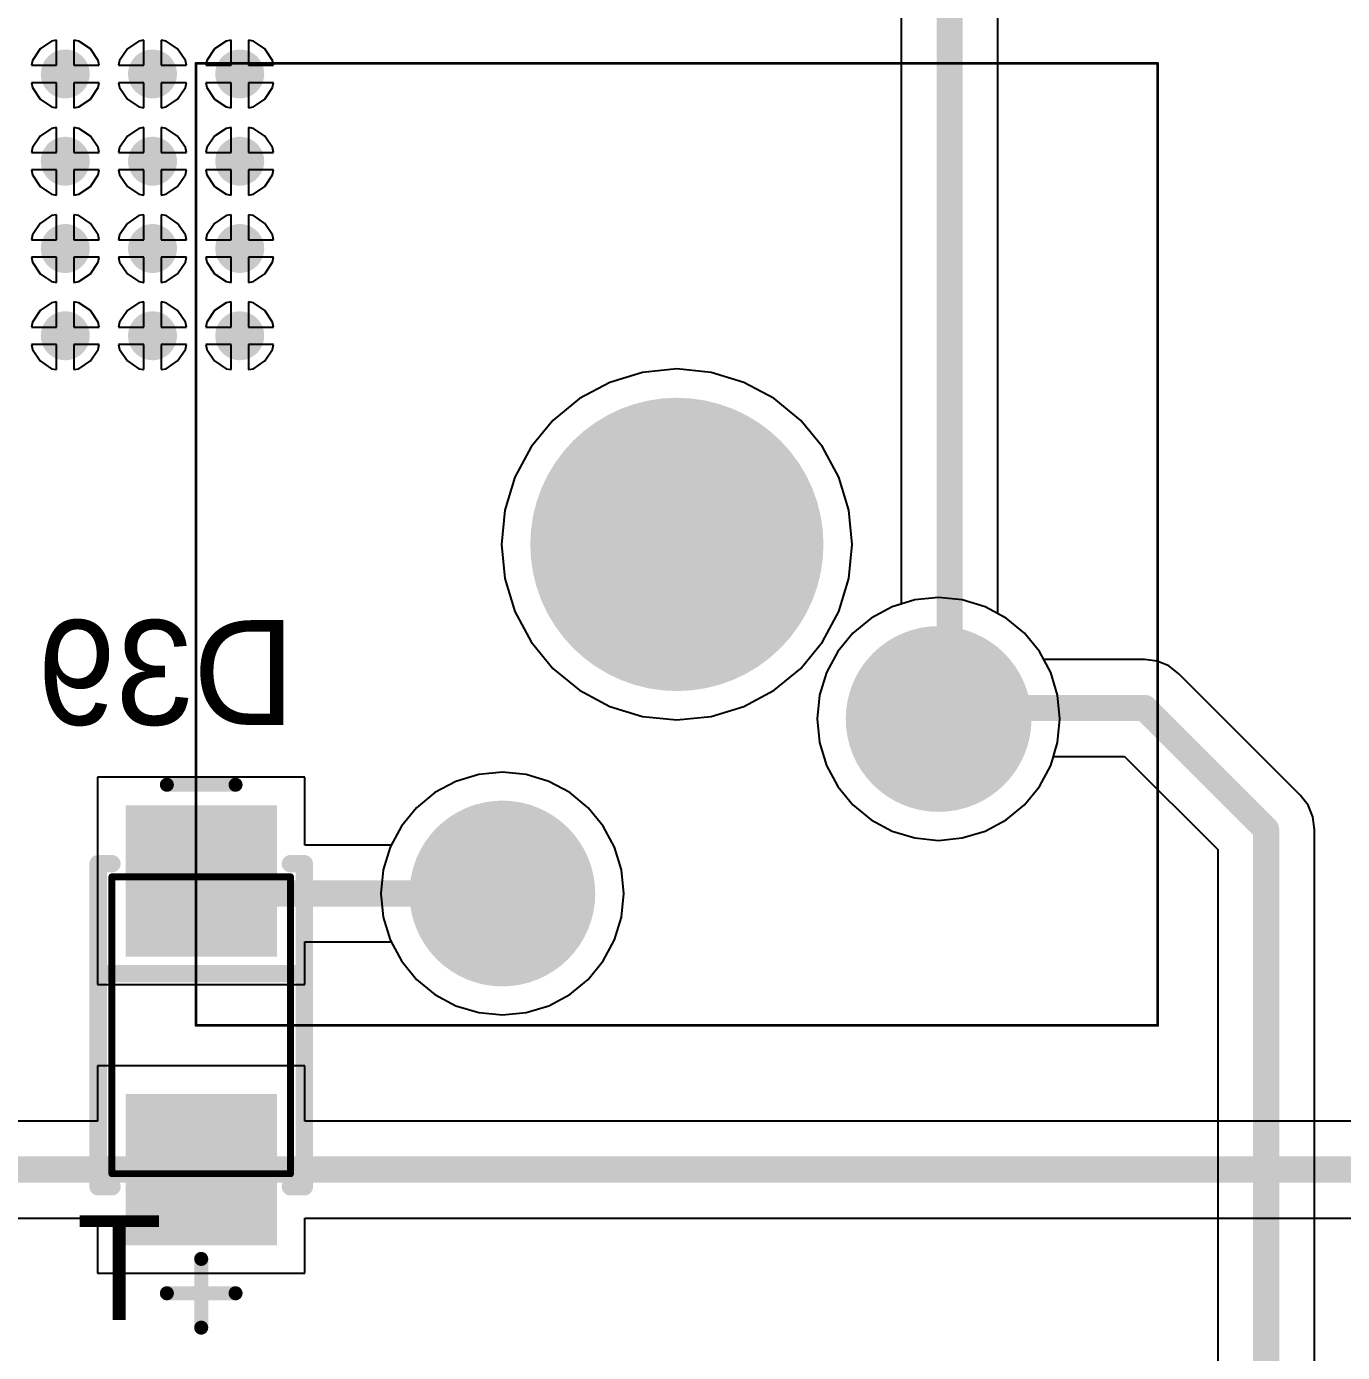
# Model space of a CAD drawing. Header units: millimetres. Extents: x 25 to 374, y 23 to 150.
# Drawn here: x 130.34 to 149.49, y 80.4 to 99.7 of the extents above; entities that cross this region are included whole.
import ezdxf

# ---------------------------------------------------------------- set-up
doc = ezdxf.new("R2010")
doc.units = ezdxf.units.MM
for name, color, linetype in [('BottomLayer', 5, 'Continuous'), ('BottomOverlay', 54, 'Continuous'), ('BottomPaste', 16, 'Continuous'), ('BottomSolder', 6, 'Continuous'), ('Mechanical1', 6, 'Continuous'), ('Mechanical13', 56, 'Continuous'), ('Mechanical15', 56, 'Continuous'), ('MultiLayer', 9, 'Continuous'), ('PadHoleLayer', 156, 'Continuous'), ('TopLayer', 1, 'Continuous'), ('TopOverlay', 2, 'Continuous'), ('TopSolder', 216, 'Continuous'), ('ViaHoleLayer', 16, 'Continuous')]:
    doc.layers.add(name, color=color, linetype=linetype)

# ---------------------------------------------------------------- blocks, each defined once
blk = doc.blocks.new('SMA_DO_214AC__S1_B_67')
at = {"layer": 'BottomLayer'}
for points in [[(-1.1, -1), (-1.1, 1), (-3.1, -1), (-3.1, 1)], [(3.1, -1), (3.1, 1), (1.1, -1), (1.1, 1)]]:
    blk.add_solid(points, dxfattribs=at)
at = {"layer": 'BottomOverlay', "const_width": 0.254}
for points in [[(-2.35, 1.3), (-2.35, 1.5)], [(2.35, 1.5), (-2.35, 1.5)], [(-0.75, -1.5), (-0.75, 1.5)], [(2.35, 1.3), (2.35, 1.5)], [(-2.35, -1.5), (-2.35, -1.3)], [(2.35, -1.5), (2.35, -1.3)], [(2.35, -1.5), (-2.35, -1.5)]]:
    blk.add_lwpolyline(points, dxfattribs=at)
at = {"layer": 'BottomOverlay', "const_width": 0.127}
for points in [[(-2.414, 1.5, 1), (-2.287, 1.5, 1)], [(-2.414, 1.5, 1), (-2.287, 1.5, 1)], [(-0.814, 1.5, 1), (-0.687, 1.5, 1)], [(2.287, 1.5, 1), (2.414, 1.5, 1)], [(2.287, 1.5, 1), (2.414, 1.5, 1)], [(-2.414, 1.3, 1), (-2.287, 1.3, 1)], [(2.287, 1.3, 1), (2.414, 1.3, 1)], [(-2.414, -1.3, 1), (-2.287, -1.3, 1)], [(2.287, -1.3, 1), (2.414, -1.3, 1)], [(-2.414, -1.5, 1), (-2.287, -1.5, 1)], [(-2.414, -1.5, 1), (-2.287, -1.5, 1)], [(-0.814, -1.5, 1), (-0.687, -1.5, 1)], [(2.287, -1.5, 1), (2.414, -1.5, 1)], [(2.287, -1.5, 1), (2.414, -1.5, 1)]]:
    blk.add_lwpolyline(points, format="xyb", close=True, dxfattribs=at)
at = {"layer": 'BottomPaste'}
for points in [[(-1.1, -1), (-1.1, 1), (-3.1, -1), (-3.1, 1)], [(3.1, -1), (3.1, 1), (1.1, -1), (1.1, 1)]]:
    blk.add_solid(points, dxfattribs=at)
at = {"layer": 'BottomSolder'}
for points in [[(-0.998, -1.102), (-0.998, 1.102), (-3.202, -1.102), (-3.202, 1.102)], [(3.202, -1.102), (3.202, 1.102), (0.998, -1.102), (0.998, 1.102)]]:
    blk.add_solid(points, dxfattribs=at)
at = {"layer": 'Mechanical13', "const_width": 0.1}
for points in [[(2.16, 1.3), (-2.16, 1.3)], [(-2.16, -1.3), (-2.16, 1.3)], [(2.16, -1.3), (2.16, 1.3)], [(2.16, -1.3), (-2.16, -1.3)]]:
    blk.add_lwpolyline(points, dxfattribs=at)
at = {"layer": 'Mechanical13', "const_width": 0.05}
for points in [[(-2.185, 1.3, 1), (-2.135, 1.3, 1)], [(-2.185, 1.3, 1), (-2.135, 1.3, 1)], [(2.135, 1.3, 1), (2.185, 1.3, 1)], [(2.135, 1.3, 1), (2.185, 1.3, 1)], [(-2.185, -1.3, 1), (-2.135, -1.3, 1)], [(-2.185, -1.3, 1), (-2.135, -1.3, 1)], [(2.135, -1.3, 1), (2.185, -1.3, 1)], [(2.135, -1.3, 1), (2.185, -1.3, 1)]]:
    blk.add_lwpolyline(points, format="xyb", close=True, dxfattribs=at)
at = {"layer": 'Mechanical15', "const_width": 0.203}
for points in [[(-3.5, -0.5), (-3.5, 0.5)], [(3.9, -0.5), (3.9, 0.5)], [(4.4, 0), (3.4, 0)]]:
    blk.add_lwpolyline(points, dxfattribs=at)
at = {"layer": 'Mechanical15', "const_width": 0.102}
for points in [[(-3.551, 0.5, 1), (-3.449, 0.5, 1)], [(3.849, 0.5, 1), (3.951, 0.5, 1)], [(3.349, 0, 1), (3.451, 0, 1)], [(4.349, 0, 1), (4.451, 0, 1)], [(-3.551, -0.5, 1), (-3.449, -0.5, 1)], [(3.849, -0.5, 1), (3.951, -0.5, 1)]]:
    blk.add_lwpolyline(points, format="xyb", close=True, dxfattribs=at)
blk = doc.blocks.new('MX_SW_3_159')
at = {"layer": 'BottomLayer'}
for points, const_width in [([(-1.016, 0, 1), (1.016, 0, 1)], 2.032), ([(3.185, -2.54, 1), (4.435, -2.54, 1)], 1.25), ([(-3.165, -5.08, 1), (-1.915, -5.08, 1)], 1.25)]:
    blk.add_lwpolyline(points, format="xyb", close=True, dxfattribs=dict(at, const_width=const_width))
at = {"layer": 'BottomSolder'}
for points, const_width in [([(-1.067, 0, 1), (1.067, 0, 1)], 2.134), ([(3.134, -2.54, 1), (4.486, -2.54, 1)], 1.352), ([(-3.216, -5.08, 1), (-1.864, -5.08, 1)], 1.352)]:
    blk.add_lwpolyline(points, format="xyb", close=True, dxfattribs=dict(at, const_width=const_width))
at = {"layer": 'Mechanical1', "const_width": 0.0381}
for points in [[(-7, -7), (-7, 7)], [(-7, 7), (7, 7)], [(7, -7), (7, 7)], [(-7, -7), (7, -7)]]:
    blk.add_lwpolyline(points, dxfattribs=at)
at = {"layer": 'Mechanical1', "const_width": 0.0191}
for points in [[(-7.01, 7, 1), (-6.99, 7, 1)], [(-7.01, 7, 1), (-6.99, 7, 1)], [(6.99, 7, 1), (7.01, 7, 1)], [(6.99, 7, 1), (7.01, 7, 1)], [(-7.01, -7, 1), (-6.99, -7, 1)], [(-7.01, -7, 1), (-6.99, -7, 1)], [(6.99, -7, 1), (7.01, -7, 1)], [(6.99, -7, 1), (7.01, -7, 1)]]:
    blk.add_lwpolyline(points, format="xyb", close=True, dxfattribs=at)
at = {"layer": 'MultiLayer'}
for points, const_width in [([(-1.016, 0, 1), (1.016, 0, 1)], 2.032), ([(3.185, -2.54, 1), (4.435, -2.54, 1)], 1.25), ([(-3.165, -5.08, 1), (-1.915, -5.08, 1)], 1.25)]:
    blk.add_lwpolyline(points, format="xyb", close=True, dxfattribs=dict(at, const_width=const_width))
at = {"layer": 'PadHoleLayer'}
for points, const_width in [([(-1.016, 0, 1), (1.016, 0, 1)], 2.032), ([(3.435, -2.54, 1), (4.185, -2.54, 1)], 0.75), ([(-2.915, -5.08, 1), (-2.165, -5.08, 1)], 0.75)]:
    blk.add_lwpolyline(points, format="xyb", close=True, dxfattribs=dict(at, const_width=const_width))
at = {"layer": 'TopLayer'}
for points, const_width in [([(-1.016, 0, 1), (1.016, 0, 1)], 2.032), ([(3.185, -2.54, 1), (4.435, -2.54, 1)], 1.25), ([(-3.165, -5.08, 1), (-1.915, -5.08, 1)], 1.25)]:
    blk.add_lwpolyline(points, format="xyb", close=True, dxfattribs=dict(at, const_width=const_width))
at = {"layer": 'TopSolder'}
for points, const_width in [([(-1.067, 0, 1), (1.067, 0, 1)], 2.134), ([(3.134, -2.54, 1), (4.486, -2.54, 1)], 1.352), ([(-3.216, -5.08, 1), (-1.864, -5.08, 1)], 1.352)]:
    blk.add_lwpolyline(points, format="xyb", close=True, dxfattribs=dict(at, const_width=const_width))

msp = doc.modelspace()

# ---------------------------------------------------------------- linework, layer by layer
at = {"layer": 'BottomLayer'}
for p, q in [((130.533, 99.373), (130.42, 99.205)), ((130.701, 99.485), (130.533, 99.373)), ((130.772, 99.499), (130.701, 99.485)), ((130.772, 99.134), (130.772, 99.499)), ((131.097, 99.485), (131.026, 99.499)), ((131.026, 99.499), (131.026, 99.134)), ((131.265, 99.373), (131.097, 99.485)), ((131.377, 99.205), (131.265, 99.373)), ((131.803, 99.373), (131.69, 99.205)), ((131.971, 99.485), (131.803, 99.373)), ((132.042, 99.499), (131.971, 99.485)), ((132.042, 99.134), (132.042, 99.499)), ((132.367, 99.485), (132.296, 99.499)), ((132.296, 99.499), (132.296, 99.134)), ((132.535, 99.373), (132.367, 99.485)), ((132.647, 99.205), (132.535, 99.373)), ((133.073, 99.373), (132.96, 99.205)), ((133.241, 99.485), (133.073, 99.373)), ((133.312, 99.499), (133.241, 99.485)), ((133.312, 99.134), (133.312, 99.499)), ((133.637, 99.485), (133.566, 99.499)), ((133.566, 99.499), (133.566, 99.134)), ((133.805, 99.373), (133.637, 99.485)), ((133.917, 99.205), (133.805, 99.373)), ((130.42, 99.205), (130.406, 99.134)), ((131.392, 99.134), (131.377, 99.205)), ((131.69, 99.205), (131.676, 99.134)), ((132.662, 99.134), (132.647, 99.205)), ((132.96, 99.205), (132.946, 99.134)), ((133.932, 99.134), (133.917, 99.205)), ((130.406, 99.134), (130.772, 99.134)), ((131.026, 99.134), (131.392, 99.134)), ((131.676, 99.134), (132.042, 99.134)), ((132.296, 99.134), (132.662, 99.134)), ((132.946, 99.134), (133.312, 99.134)), ((133.566, 99.134), (133.932, 99.134)), ((130.772, 98.88), (130.406, 98.88)), ((130.406, 98.88), (130.42, 98.808)), ((130.42, 98.808), (130.533, 98.64)), ((130.772, 98.514), (130.772, 98.88)), ((131.392, 98.88), (131.026, 98.88)), ((131.026, 98.88), (131.026, 98.514)), ((131.265, 98.64), (131.377, 98.808)), ((131.377, 98.808), (131.392, 98.88)), ((132.042, 98.88), (131.676, 98.88)), ((131.676, 98.88), (131.69, 98.808)), ((131.69, 98.808), (131.803, 98.64)), ((132.042, 98.514), (132.042, 98.88)), ((132.662, 98.88), (132.296, 98.88)), ((132.296, 98.88), (132.296, 98.514)), ((132.535, 98.64), (132.647, 98.808)), ((132.647, 98.808), (132.662, 98.88)), ((133.312, 98.88), (132.946, 98.88)), ((132.946, 98.88), (132.96, 98.808)), ((132.96, 98.808), (133.073, 98.64)), ((133.312, 98.514), (133.312, 98.88)), ((133.932, 98.88), (133.566, 98.88)), ((133.566, 98.88), (133.566, 98.514)), ((133.805, 98.64), (133.917, 98.808)), ((133.917, 98.808), (133.932, 98.88)), ((130.533, 98.64), (130.701, 98.528)), ((131.097, 98.528), (131.265, 98.64)), ((131.803, 98.64), (131.971, 98.528)), ((132.367, 98.528), (132.535, 98.64)), ((133.073, 98.64), (133.241, 98.528)), ((133.637, 98.528), (133.805, 98.64)), ((130.701, 98.528), (130.772, 98.514)), ((131.026, 98.514), (131.097, 98.528)), ((131.971, 98.528), (132.042, 98.514)), ((132.296, 98.514), (132.367, 98.528)), ((133.241, 98.528), (133.312, 98.514)), ((133.566, 98.514), (133.637, 98.528)), ((130.701, 98.215), (130.533, 98.103)), ((130.772, 98.229), (130.701, 98.215)), ((130.772, 97.864), (130.772, 98.229)), ((131.097, 98.215), (131.026, 98.229)), ((131.026, 98.229), (131.026, 97.864)), ((131.265, 98.103), (131.097, 98.215)), ((131.971, 98.215), (131.803, 98.103)), ((132.042, 98.229), (131.971, 98.215)), ((132.042, 97.864), (132.042, 98.229)), ((132.367, 98.215), (132.296, 98.229)), ((132.296, 98.229), (132.296, 97.864)), ((132.535, 98.103), (132.367, 98.215)), ((133.241, 98.215), (133.073, 98.103)), ((133.312, 98.229), (133.241, 98.215)), ((133.312, 97.864), (133.312, 98.229)), ((133.637, 98.215), (133.566, 98.229)), ((133.566, 98.229), (133.566, 97.864)), ((133.805, 98.103), (133.637, 98.215)), ((130.533, 98.103), (130.42, 97.935)), ((131.377, 97.935), (131.265, 98.103)), ((131.803, 98.103), (131.69, 97.935)), ((132.647, 97.935), (132.535, 98.103)), ((133.073, 98.103), (132.96, 97.935)), ((133.917, 97.935), (133.805, 98.103)), ((130.42, 97.935), (130.406, 97.864)), ((130.406, 97.864), (130.772, 97.864)), ((131.026, 97.864), (131.392, 97.864)), ((131.392, 97.864), (131.377, 97.935)), ((131.69, 97.935), (131.676, 97.864)), ((131.676, 97.864), (132.042, 97.864)), ((132.296, 97.864), (132.662, 97.864)), ((132.662, 97.864), (132.647, 97.935)), ((132.96, 97.935), (132.946, 97.864)), ((132.946, 97.864), (133.312, 97.864)), ((133.566, 97.864), (133.932, 97.864)), ((133.932, 97.864), (133.917, 97.935)), ((130.772, 97.61), (130.406, 97.61)), ((130.406, 97.61), (130.42, 97.538)), ((130.42, 97.538), (130.533, 97.37)), ((130.772, 97.244), (130.772, 97.61)), ((131.392, 97.61), (131.026, 97.61)), ((131.026, 97.61), (131.026, 97.244)), ((131.265, 97.37), (131.377, 97.538)), ((131.377, 97.538), (131.392, 97.61)), ((132.042, 97.61), (131.676, 97.61)), ((131.676, 97.61), (131.69, 97.538)), ((131.69, 97.538), (131.803, 97.37)), ((132.042, 97.244), (132.042, 97.61)), ((132.662, 97.61), (132.296, 97.61)), ((132.296, 97.61), (132.296, 97.244)), ((132.535, 97.37), (132.647, 97.538)), ((132.647, 97.538), (132.662, 97.61)), ((133.312, 97.61), (132.946, 97.61)), ((132.946, 97.61), (132.96, 97.538)), ((132.96, 97.538), (133.073, 97.37)), ((133.312, 97.244), (133.312, 97.61)), ((133.932, 97.61), (133.566, 97.61)), ((133.566, 97.61), (133.566, 97.244)), ((133.805, 97.37), (133.917, 97.538)), ((133.917, 97.538), (133.932, 97.61)), ((130.533, 97.37), (130.701, 97.258)), ((130.701, 97.258), (130.772, 97.244)), ((131.026, 97.244), (131.097, 97.258)), ((131.097, 97.258), (131.265, 97.37)), ((131.803, 97.37), (131.971, 97.258)), ((131.971, 97.258), (132.042, 97.244)), ((132.296, 97.244), (132.367, 97.258)), ((132.367, 97.258), (132.535, 97.37)), ((133.073, 97.37), (133.241, 97.258)), ((133.241, 97.258), (133.312, 97.244)), ((133.566, 97.244), (133.637, 97.258)), ((133.637, 97.258), (133.805, 97.37)), ((130.701, 96.945), (130.533, 96.833)), ((130.772, 96.959), (130.701, 96.945)), ((130.772, 96.594), (130.772, 96.959)), ((131.097, 96.945), (131.026, 96.959)), ((131.026, 96.959), (131.026, 96.594)), ((131.265, 96.833), (131.097, 96.945)), ((131.971, 96.945), (131.803, 96.833)), ((132.042, 96.959), (131.971, 96.945)), ((132.042, 96.594), (132.042, 96.959)), ((132.367, 96.945), (132.296, 96.959)), ((132.296, 96.959), (132.296, 96.594)), ((132.535, 96.833), (132.367, 96.945)), ((133.241, 96.945), (133.073, 96.833)), ((133.312, 96.959), (133.241, 96.945)), ((133.312, 96.594), (133.312, 96.959)), ((133.637, 96.945), (133.566, 96.959)), ((133.566, 96.959), (133.566, 96.594)), ((133.805, 96.833), (133.637, 96.945)), ((130.533, 96.833), (130.42, 96.665)), ((131.377, 96.665), (131.265, 96.833)), ((131.803, 96.833), (131.69, 96.665)), ((132.647, 96.665), (132.535, 96.833)), ((133.073, 96.833), (132.96, 96.665)), ((133.917, 96.665), (133.805, 96.833)), ((130.42, 96.665), (130.406, 96.594)), ((130.406, 96.594), (130.772, 96.594)), ((131.026, 96.594), (131.392, 96.594)), ((131.392, 96.594), (131.377, 96.665)), ((131.69, 96.665), (131.676, 96.594)), ((131.676, 96.594), (132.042, 96.594)), ((132.296, 96.594), (132.662, 96.594)), ((132.662, 96.594), (132.647, 96.665)), ((132.96, 96.665), (132.946, 96.594)), ((132.946, 96.594), (133.312, 96.594)), ((133.566, 96.594), (133.932, 96.594)), ((133.932, 96.594), (133.917, 96.665)), ((130.772, 96.34), (130.406, 96.34)), ((130.406, 96.34), (130.42, 96.268)), ((130.772, 95.974), (130.772, 96.34)), ((131.392, 96.34), (131.026, 96.34)), ((131.026, 96.34), (131.026, 95.974)), ((131.377, 96.268), (131.392, 96.34)), ((132.042, 96.34), (131.676, 96.34)), ((131.676, 96.34), (131.69, 96.268)), ((132.042, 95.974), (132.042, 96.34)), ((132.662, 96.34), (132.296, 96.34)), ((132.296, 96.34), (132.296, 95.974)), ((132.647, 96.268), (132.662, 96.34)), ((133.312, 96.34), (132.946, 96.34)), ((132.946, 96.34), (132.96, 96.268)), ((133.312, 95.974), (133.312, 96.34)), ((133.932, 96.34), (133.566, 96.34)), ((133.566, 96.34), (133.566, 95.974)), ((133.917, 96.268), (133.932, 96.34)), ((130.42, 96.268), (130.533, 96.1)), ((130.533, 96.1), (130.701, 95.988)), ((131.097, 95.988), (131.265, 96.1)), ((131.265, 96.1), (131.377, 96.268)), ((131.69, 96.268), (131.803, 96.1)), ((131.803, 96.1), (131.971, 95.988)), ((132.367, 95.988), (132.535, 96.1)), ((132.535, 96.1), (132.647, 96.268)), ((132.96, 96.268), (133.073, 96.1)), ((133.073, 96.1), (133.241, 95.988)), ((133.637, 95.988), (133.805, 96.1)), ((133.805, 96.1), (133.917, 96.268)), ((130.701, 95.988), (130.772, 95.974)), ((131.026, 95.974), (131.097, 95.988)), ((131.971, 95.988), (132.042, 95.974)), ((132.296, 95.974), (132.367, 95.988)), ((133.241, 95.988), (133.312, 95.974)), ((133.566, 95.974), (133.637, 95.988)), ((130.533, 95.563), (130.42, 95.395)), ((130.701, 95.675), (130.533, 95.563)), ((130.772, 95.689), (130.701, 95.675)), ((130.772, 95.324), (130.772, 95.689)), ((131.097, 95.675), (131.026, 95.689)), ((131.026, 95.689), (131.026, 95.324)), ((131.265, 95.563), (131.097, 95.675)), ((131.377, 95.395), (131.265, 95.563)), ((131.803, 95.563), (131.69, 95.395)), ((131.971, 95.675), (131.803, 95.563)), ((132.042, 95.689), (131.971, 95.675)), ((132.042, 95.324), (132.042, 95.689)), ((132.367, 95.675), (132.296, 95.689)), ((132.296, 95.689), (132.296, 95.324)), ((132.535, 95.563), (132.367, 95.675)), ((132.647, 95.395), (132.535, 95.563)), ((133.073, 95.563), (132.96, 95.395)), ((133.241, 95.675), (133.073, 95.563)), ((133.312, 95.689), (133.241, 95.675)), ((133.312, 95.324), (133.312, 95.689)), ((133.637, 95.675), (133.566, 95.689)), ((133.566, 95.689), (133.566, 95.324)), ((133.805, 95.563), (133.637, 95.675)), ((133.917, 95.395), (133.805, 95.563)), ((130.42, 95.395), (130.406, 95.324)), ((130.406, 95.324), (130.772, 95.324)), ((131.026, 95.324), (131.392, 95.324)), ((131.392, 95.324), (131.377, 95.395)), ((131.69, 95.395), (131.676, 95.324)), ((131.676, 95.324), (132.042, 95.324)), ((132.296, 95.324), (132.662, 95.324)), ((132.662, 95.324), (132.647, 95.395)), ((132.96, 95.395), (132.946, 95.324)), ((132.946, 95.324), (133.312, 95.324)), ((133.566, 95.324), (133.932, 95.324)), ((133.932, 95.324), (133.917, 95.395)), ((130.772, 95.07), (130.406, 95.07)), ((130.406, 95.07), (130.42, 94.998)), ((130.42, 94.998), (130.533, 94.83)), ((130.772, 94.704), (130.772, 95.07)), ((131.392, 95.07), (131.026, 95.07)), ((131.026, 95.07), (131.026, 94.704)), ((131.265, 94.83), (131.377, 94.998)), ((131.377, 94.998), (131.392, 95.07)), ((132.042, 95.07), (131.676, 95.07)), ((131.676, 95.07), (131.69, 94.998)), ((131.69, 94.998), (131.803, 94.83)), ((132.042, 94.704), (132.042, 95.07)), ((132.662, 95.07), (132.296, 95.07)), ((132.296, 95.07), (132.296, 94.704)), ((132.535, 94.83), (132.647, 94.998)), ((132.647, 94.998), (132.662, 95.07)), ((133.312, 95.07), (132.946, 95.07)), ((132.946, 95.07), (132.96, 94.998)), ((132.96, 94.998), (133.073, 94.83)), ((133.312, 94.704), (133.312, 95.07)), ((133.932, 95.07), (133.566, 95.07)), ((133.566, 95.07), (133.566, 94.704)), ((133.805, 94.83), (133.917, 94.998)), ((133.917, 94.998), (133.932, 95.07)), ((130.533, 94.83), (130.701, 94.718)), ((131.097, 94.718), (131.265, 94.83)), ((131.803, 94.83), (131.971, 94.718)), ((132.367, 94.718), (132.535, 94.83)), ((133.073, 94.83), (133.241, 94.718)), ((133.637, 94.718), (133.805, 94.83)), ((130.701, 94.718), (130.772, 94.704)), ((131.026, 94.704), (131.097, 94.718)), ((131.971, 94.718), (132.042, 94.704)), ((132.296, 94.704), (132.367, 94.718)), ((133.241, 94.718), (133.312, 94.704)), ((133.566, 94.704), (133.637, 94.718)), ((139.304, 94.665), (138.825, 94.519)), ((139.802, 94.714), (139.304, 94.665)), ((140.3, 94.665), (139.802, 94.714)), ((140.778, 94.519), (140.3, 94.665)), ((138.825, 94.519), (138.384, 94.284)), ((141.22, 94.284), (140.778, 94.519)), ((138.384, 94.284), (137.997, 93.966)), ((141.606, 93.966), (141.22, 94.284)), ((137.997, 93.966), (137.679, 93.579)), ((141.924, 93.579), (141.606, 93.966)), ((137.679, 93.579), (137.444, 93.138)), ((142.16, 93.138), (141.924, 93.579)), ((137.444, 93.138), (137.298, 92.659)), ((142.305, 92.659), (142.16, 93.138)), ((137.298, 92.659), (137.249, 92.161)), ((142.354, 92.161), (142.305, 92.659)), ((137.249, 92.161), (137.298, 91.663)), ((142.305, 91.663), (142.354, 92.161)), ((137.298, 91.663), (137.444, 91.185)), ((142.16, 91.185), (142.305, 91.663)), ((143.267, 91.354), (142.936, 91.253)), ((143.612, 91.388), (143.267, 91.354)), ((143.956, 91.354), (143.612, 91.388)), ((144.288, 91.253), (143.956, 91.354)), ((137.444, 91.185), (137.679, 90.743)), ((141.924, 90.743), (142.16, 91.185)), ((142.63, 91.09), (142.362, 90.87)), ((142.936, 91.253), (142.63, 91.09)), ((144.593, 91.09), (144.288, 91.253)), ((144.861, 90.87), (144.593, 91.09)), ((137.679, 90.743), (137.997, 90.357)), ((141.606, 90.357), (141.924, 90.743)), ((142.362, 90.87), (142.143, 90.603)), ((145.08, 90.603), (144.861, 90.87)), ((142.143, 90.603), (141.98, 90.297)), ((145.244, 90.297), (145.08, 90.603)), ((137.997, 90.357), (138.384, 90.039)), ((141.22, 90.039), (141.606, 90.357)), ((141.98, 90.297), (141.879, 89.966)), ((145.344, 89.966), (145.244, 90.297)), ((138.384, 90.039), (138.825, 89.803)), ((140.778, 89.803), (141.22, 90.039)), ((141.879, 89.966), (141.845, 89.621)), ((145.378, 89.621), (145.344, 89.966)), ((138.825, 89.803), (139.304, 89.658)), ((140.3, 89.658), (140.778, 89.803)), ((139.304, 89.658), (139.802, 89.609)), ((139.802, 89.609), (140.3, 89.658)), ((141.845, 89.621), (141.879, 89.277)), ((145.344, 89.277), (145.378, 89.621)), ((141.879, 89.277), (141.98, 88.945)), ((145.244, 88.945), (145.344, 89.277)), ((134.386, 88.772), (131.37, 88.772)), ((131.37, 88.772), (131.37, 85.756)), ((134.386, 87.786), (134.386, 88.772)), ((136.917, 88.814), (136.586, 88.713)), ((137.262, 88.848), (136.917, 88.814)), ((137.606, 88.814), (137.262, 88.848)), ((137.938, 88.713), (137.606, 88.814)), ((141.98, 88.945), (142.143, 88.64)), ((145.08, 88.64), (145.244, 88.945)), ((136.586, 88.713), (136.28, 88.55)), ((138.243, 88.55), (137.938, 88.713)), ((142.143, 88.64), (142.362, 88.372)), ((144.861, 88.372), (145.08, 88.64)), ((136.28, 88.55), (136.012, 88.33)), ((138.511, 88.33), (138.243, 88.55)), ((142.362, 88.372), (142.63, 88.153)), ((144.593, 88.153), (144.861, 88.372)), ((136.012, 88.33), (135.793, 88.063)), ((138.73, 88.063), (138.511, 88.33)), ((135.793, 88.063), (135.645, 87.786)), ((138.894, 87.757), (138.73, 88.063)), ((142.63, 88.153), (142.936, 87.989)), ((142.936, 87.989), (143.267, 87.889)), ((143.956, 87.889), (144.288, 87.989)), ((144.288, 87.989), (144.593, 88.153)), ((143.267, 87.889), (143.612, 87.855)), ((143.612, 87.855), (143.956, 87.889)), ((135.645, 87.786), (134.386, 87.786)), ((138.994, 87.426), (138.894, 87.757)), ((139.028, 87.081), (138.994, 87.426)), ((138.994, 86.737), (139.028, 87.081)), ((138.894, 86.405), (138.994, 86.737)), ((134.386, 85.756), (134.386, 86.377)), ((134.386, 86.377), (135.645, 86.377)), ((135.645, 86.377), (135.793, 86.1)), ((138.73, 86.1), (138.894, 86.405)), ((135.793, 86.1), (136.012, 85.832)), ((138.511, 85.832), (138.73, 86.1)), ((131.37, 85.756), (134.386, 85.756)), ((136.012, 85.832), (136.28, 85.613)), ((138.243, 85.613), (138.511, 85.832)), ((136.28, 85.613), (136.586, 85.449)), ((137.938, 85.449), (138.243, 85.613)), ((136.586, 85.449), (136.917, 85.349)), ((136.917, 85.349), (137.262, 85.315)), ((137.262, 85.315), (137.606, 85.349)), ((137.606, 85.349), (137.938, 85.449)), ((134.386, 84.572), (131.37, 84.572)), ((131.37, 84.572), (131.37, 83.768)), ((134.386, 83.768), (134.386, 84.572)), ((131.37, 83.768), (115.313, 83.768)), ((150.442, 83.768), (134.386, 83.768)), ((115.313, 82.359), (131.37, 82.359)), ((131.37, 82.359), (131.37, 81.556)), ((134.386, 81.556), (134.386, 82.359)), ((134.386, 82.359), (150.442, 82.359)), ((131.37, 81.556), (134.386, 81.556))]:
    msp.add_line(p, q, dxfattribs=at)
for points, const_width in [([(130.772, 99.007, 1), (131.026, 99.007, 1)], 0.254), ([(132.042, 99.007, 1), (132.296, 99.007, 1)], 0.254), ([(133.312, 99.007, 1), (133.566, 99.007, 1)], 0.254), ([(130.772, 97.737, 1), (131.026, 97.737, 1)], 0.254), ([(132.042, 97.737, 1), (132.296, 97.737, 1)], 0.254), ([(133.312, 97.737, 1), (133.566, 97.737, 1)], 0.254), ([(130.772, 96.467, 1), (131.026, 96.467, 1)], 0.254), ([(132.042, 96.467, 1), (132.296, 96.467, 1)], 0.254), ([(133.312, 96.467, 1), (133.566, 96.467, 1)], 0.254), ([(130.772, 95.197, 1), (131.026, 95.197, 1)], 0.254), ([(132.042, 95.197, 1), (132.296, 95.197, 1)], 0.254), ([(133.312, 95.197, 1), (133.566, 95.197, 1)], 0.254), ([(132.965, 87.081, 1), (133.155, 87.081, 1)], 0.191), ([(137.166, 87.081, 1), (137.357, 87.081, 1)], 0.191), ([(132.782, 83.064, 1), (132.973, 83.064, 1)], 0.191), ([(132.782, 83.064, 1), (132.973, 83.064, 1)], 0.191)]:
    msp.add_lwpolyline(points, format="xyb", close=True, dxfattribs=dict(at, const_width=const_width))
at = {"layer": 'BottomLayer', "const_width": 0.381}
for points in [[(133.06, 87.081), (137.262, 87.081)], [(113.805, 83.064), (132.878, 83.064)], [(132.878, 83.064), (151.95, 83.064)]]:
    msp.add_lwpolyline(points, dxfattribs=at)
at = {"layer": 'BottomSolder', "const_width": 0.356}
for points in [[(130.721, 99.007, 1), (131.077, 99.007, 1)], [(131.991, 99.007, 1), (132.347, 99.007, 1)], [(133.261, 99.007, 1), (133.617, 99.007, 1)], [(130.721, 97.737, 1), (131.077, 97.737, 1)], [(131.991, 97.737, 1), (132.347, 97.737, 1)], [(133.261, 97.737, 1), (133.617, 97.737, 1)], [(130.721, 96.467, 1), (131.077, 96.467, 1)], [(131.991, 96.467, 1), (132.347, 96.467, 1)], [(133.261, 96.467, 1), (133.617, 96.467, 1)], [(130.721, 95.197, 1), (131.077, 95.197, 1)], [(131.991, 95.197, 1), (132.347, 95.197, 1)], [(133.261, 95.197, 1), (133.617, 95.197, 1)]]:
    msp.add_lwpolyline(points, format="xyb", close=True, dxfattribs=at)
at = {"layer": 'Mechanical1', "const_width": 0.0127}
for points in [[(132.795, 99.155), (146.794, 99.155)], [(132.795, 85.156), (132.795, 99.155)], [(146.794, 85.156), (146.794, 99.155)], [(132.795, 85.156), (146.794, 85.156)]]:
    msp.add_lwpolyline(points, dxfattribs=at)
at = {"layer": 'Mechanical1', "const_width": 0.00635}
for points in [[(132.792, 99.155, 1), (132.798, 99.155, 1)], [(132.792, 99.155, 1), (132.798, 99.155, 1)], [(146.791, 99.155, 1), (146.797, 99.155, 1)], [(146.791, 99.155, 1), (146.797, 99.155, 1)], [(132.792, 85.156, 1), (132.798, 85.156, 1)], [(132.792, 85.156, 1), (132.798, 85.156, 1)], [(146.791, 85.156, 1), (146.797, 85.156, 1)], [(146.791, 85.156, 1), (146.797, 85.156, 1)]]:
    msp.add_lwpolyline(points, format="xyb", close=True, dxfattribs=at)
at = {"layer": 'MultiLayer', "const_width": 0.254}
for points in [[(130.772, 99.007, 1), (131.026, 99.007, 1)], [(132.042, 99.007, 1), (132.296, 99.007, 1)], [(133.312, 99.007, 1), (133.566, 99.007, 1)], [(130.772, 97.737, 1), (131.026, 97.737, 1)], [(132.042, 97.737, 1), (132.296, 97.737, 1)], [(133.312, 97.737, 1), (133.566, 97.737, 1)], [(130.772, 96.467, 1), (131.026, 96.467, 1)], [(132.042, 96.467, 1), (132.296, 96.467, 1)], [(133.312, 96.467, 1), (133.566, 96.467, 1)], [(130.772, 95.197, 1), (131.026, 95.197, 1)], [(132.042, 95.197, 1), (132.296, 95.197, 1)], [(133.312, 95.197, 1), (133.566, 95.197, 1)]]:
    msp.add_lwpolyline(points, format="xyb", close=True, dxfattribs=at)
at = {"layer": 'TopLayer'}
for p, q in [((144.476, 91.153), (144.476, 104.978)), ((143.067, 104.686), (143.067, 91.293)), ((130.533, 99.373), (130.42, 99.205)), ((130.701, 99.485), (130.533, 99.373)), ((130.772, 99.499), (130.701, 99.485)), ((130.772, 99.134), (130.772, 99.499)), ((131.097, 99.485), (131.026, 99.499)), ((131.026, 99.499), (131.026, 99.134)), ((131.265, 99.373), (131.097, 99.485)), ((131.377, 99.205), (131.265, 99.373)), ((131.803, 99.373), (131.69, 99.205)), ((131.971, 99.485), (131.803, 99.373)), ((132.042, 99.499), (131.971, 99.485)), ((132.042, 99.134), (132.042, 99.499)), ((132.367, 99.485), (132.296, 99.499)), ((132.296, 99.499), (132.296, 99.134)), ((132.535, 99.373), (132.367, 99.485)), ((132.647, 99.205), (132.535, 99.373)), ((133.073, 99.373), (132.96, 99.205)), ((133.241, 99.485), (133.073, 99.373)), ((133.312, 99.499), (133.241, 99.485)), ((133.312, 99.134), (133.312, 99.499)), ((133.637, 99.485), (133.566, 99.499)), ((133.566, 99.499), (133.566, 99.134)), ((133.805, 99.373), (133.637, 99.485)), ((133.917, 99.205), (133.805, 99.373)), ((130.42, 99.205), (130.406, 99.134)), ((131.392, 99.134), (131.377, 99.205)), ((131.69, 99.205), (131.676, 99.134)), ((132.662, 99.134), (132.647, 99.205)), ((132.96, 99.205), (132.946, 99.134)), ((133.932, 99.134), (133.917, 99.205)), ((130.406, 99.134), (130.772, 99.134)), ((131.026, 99.134), (131.392, 99.134)), ((131.676, 99.134), (132.042, 99.134)), ((132.296, 99.134), (132.662, 99.134)), ((132.946, 99.134), (133.312, 99.134)), ((133.566, 99.134), (133.932, 99.134)), ((130.772, 98.88), (130.406, 98.88)), ((130.406, 98.88), (130.42, 98.808)), ((130.42, 98.808), (130.533, 98.64)), ((130.772, 98.514), (130.772, 98.88)), ((131.392, 98.88), (131.026, 98.88)), ((131.026, 98.88), (131.026, 98.514)), ((131.265, 98.64), (131.377, 98.808)), ((131.377, 98.808), (131.392, 98.88)), ((132.042, 98.88), (131.676, 98.88)), ((131.676, 98.88), (131.69, 98.808)), ((131.69, 98.808), (131.803, 98.64)), ((132.042, 98.514), (132.042, 98.88)), ((132.662, 98.88), (132.296, 98.88)), ((132.296, 98.88), (132.296, 98.514)), ((132.535, 98.64), (132.647, 98.808)), ((132.647, 98.808), (132.662, 98.88)), ((133.312, 98.88), (132.946, 98.88)), ((132.946, 98.88), (132.96, 98.808)), ((132.96, 98.808), (133.073, 98.64)), ((133.312, 98.514), (133.312, 98.88)), ((133.932, 98.88), (133.566, 98.88)), ((133.566, 98.88), (133.566, 98.514)), ((133.805, 98.64), (133.917, 98.808)), ((133.917, 98.808), (133.932, 98.88)), ((130.533, 98.64), (130.701, 98.528)), ((131.097, 98.528), (131.265, 98.64)), ((131.803, 98.64), (131.971, 98.528)), ((132.367, 98.528), (132.535, 98.64)), ((133.073, 98.64), (133.241, 98.528)), ((133.637, 98.528), (133.805, 98.64)), ((130.701, 98.528), (130.772, 98.514)), ((131.026, 98.514), (131.097, 98.528)), ((131.971, 98.528), (132.042, 98.514)), ((132.296, 98.514), (132.367, 98.528)), ((133.241, 98.528), (133.312, 98.514)), ((133.566, 98.514), (133.637, 98.528)), ((130.701, 98.215), (130.533, 98.103)), ((130.772, 98.229), (130.701, 98.215)), ((130.772, 97.864), (130.772, 98.229)), ((131.097, 98.215), (131.026, 98.229)), ((131.026, 98.229), (131.026, 97.864)), ((131.265, 98.103), (131.097, 98.215)), ((131.971, 98.215), (131.803, 98.103)), ((132.042, 98.229), (131.971, 98.215)), ((132.042, 97.864), (132.042, 98.229)), ((132.367, 98.215), (132.296, 98.229)), ((132.296, 98.229), (132.296, 97.864)), ((132.535, 98.103), (132.367, 98.215)), ((133.241, 98.215), (133.073, 98.103)), ((133.312, 98.229), (133.241, 98.215)), ((133.312, 97.864), (133.312, 98.229)), ((133.637, 98.215), (133.566, 98.229)), ((133.566, 98.229), (133.566, 97.864)), ((133.805, 98.103), (133.637, 98.215)), ((130.533, 98.103), (130.42, 97.935)), ((131.377, 97.935), (131.265, 98.103)), ((131.803, 98.103), (131.69, 97.935)), ((132.647, 97.935), (132.535, 98.103)), ((133.073, 98.103), (132.96, 97.935)), ((133.917, 97.935), (133.805, 98.103)), ((130.42, 97.935), (130.406, 97.864)), ((130.406, 97.864), (130.772, 97.864)), ((131.026, 97.864), (131.392, 97.864)), ((131.392, 97.864), (131.377, 97.935)), ((131.69, 97.935), (131.676, 97.864)), ((131.676, 97.864), (132.042, 97.864)), ((132.296, 97.864), (132.662, 97.864)), ((132.662, 97.864), (132.647, 97.935)), ((132.96, 97.935), (132.946, 97.864)), ((132.946, 97.864), (133.312, 97.864)), ((133.566, 97.864), (133.932, 97.864)), ((133.932, 97.864), (133.917, 97.935)), ((130.772, 97.61), (130.406, 97.61)), ((130.406, 97.61), (130.42, 97.538)), ((130.42, 97.538), (130.533, 97.37)), ((130.772, 97.244), (130.772, 97.61)), ((131.392, 97.61), (131.026, 97.61)), ((131.026, 97.61), (131.026, 97.244)), ((131.265, 97.37), (131.377, 97.538)), ((131.377, 97.538), (131.392, 97.61)), ((132.042, 97.61), (131.676, 97.61)), ((131.676, 97.61), (131.69, 97.538)), ((131.69, 97.538), (131.803, 97.37)), ((132.042, 97.244), (132.042, 97.61)), ((132.662, 97.61), (132.296, 97.61)), ((132.296, 97.61), (132.296, 97.244)), ((132.535, 97.37), (132.647, 97.538)), ((132.647, 97.538), (132.662, 97.61)), ((133.312, 97.61), (132.946, 97.61)), ((132.946, 97.61), (132.96, 97.538)), ((132.96, 97.538), (133.073, 97.37)), ((133.312, 97.244), (133.312, 97.61)), ((133.932, 97.61), (133.566, 97.61)), ((133.566, 97.61), (133.566, 97.244)), ((133.805, 97.37), (133.917, 97.538)), ((133.917, 97.538), (133.932, 97.61)), ((130.533, 97.37), (130.701, 97.258)), ((130.701, 97.258), (130.772, 97.244)), ((131.026, 97.244), (131.097, 97.258)), ((131.097, 97.258), (131.265, 97.37)), ((131.803, 97.37), (131.971, 97.258)), ((131.971, 97.258), (132.042, 97.244)), ((132.296, 97.244), (132.367, 97.258)), ((132.367, 97.258), (132.535, 97.37)), ((133.073, 97.37), (133.241, 97.258)), ((133.241, 97.258), (133.312, 97.244)), ((133.566, 97.244), (133.637, 97.258)), ((133.637, 97.258), (133.805, 97.37)), ((130.701, 96.945), (130.533, 96.833)), ((130.772, 96.959), (130.701, 96.945)), ((130.772, 96.594), (130.772, 96.959)), ((131.097, 96.945), (131.026, 96.959)), ((131.026, 96.959), (131.026, 96.594)), ((131.265, 96.833), (131.097, 96.945)), ((131.971, 96.945), (131.803, 96.833)), ((132.042, 96.959), (131.971, 96.945)), ((132.042, 96.594), (132.042, 96.959)), ((132.367, 96.945), (132.296, 96.959)), ((132.296, 96.959), (132.296, 96.594)), ((132.535, 96.833), (132.367, 96.945)), ((133.241, 96.945), (133.073, 96.833)), ((133.312, 96.959), (133.241, 96.945)), ((133.312, 96.594), (133.312, 96.959)), ((133.637, 96.945), (133.566, 96.959)), ((133.566, 96.959), (133.566, 96.594)), ((133.805, 96.833), (133.637, 96.945)), ((130.533, 96.833), (130.42, 96.665)), ((131.377, 96.665), (131.265, 96.833)), ((131.803, 96.833), (131.69, 96.665)), ((132.647, 96.665), (132.535, 96.833)), ((133.073, 96.833), (132.96, 96.665)), ((133.917, 96.665), (133.805, 96.833)), ((130.42, 96.665), (130.406, 96.594)), ((130.406, 96.594), (130.772, 96.594)), ((131.026, 96.594), (131.392, 96.594)), ((131.392, 96.594), (131.377, 96.665)), ((131.69, 96.665), (131.676, 96.594)), ((131.676, 96.594), (132.042, 96.594)), ((132.296, 96.594), (132.662, 96.594)), ((132.662, 96.594), (132.647, 96.665)), ((132.96, 96.665), (132.946, 96.594)), ((132.946, 96.594), (133.312, 96.594)), ((133.566, 96.594), (133.932, 96.594)), ((133.932, 96.594), (133.917, 96.665)), ((130.772, 96.34), (130.406, 96.34)), ((130.406, 96.34), (130.42, 96.268)), ((130.772, 95.974), (130.772, 96.34)), ((131.392, 96.34), (131.026, 96.34)), ((131.026, 96.34), (131.026, 95.974)), ((131.377, 96.268), (131.392, 96.34)), ((132.042, 96.34), (131.676, 96.34)), ((131.676, 96.34), (131.69, 96.268)), ((132.042, 95.974), (132.042, 96.34)), ((132.662, 96.34), (132.296, 96.34)), ((132.296, 96.34), (132.296, 95.974)), ((132.647, 96.268), (132.662, 96.34)), ((133.312, 96.34), (132.946, 96.34)), ((132.946, 96.34), (132.96, 96.268)), ((133.312, 95.974), (133.312, 96.34)), ((133.932, 96.34), (133.566, 96.34)), ((133.566, 96.34), (133.566, 95.974)), ((133.917, 96.268), (133.932, 96.34)), ((130.42, 96.268), (130.533, 96.1)), ((130.533, 96.1), (130.701, 95.988)), ((131.097, 95.988), (131.265, 96.1)), ((131.265, 96.1), (131.377, 96.268)), ((131.69, 96.268), (131.803, 96.1)), ((131.803, 96.1), (131.971, 95.988)), ((132.367, 95.988), (132.535, 96.1)), ((132.535, 96.1), (132.647, 96.268)), ((132.96, 96.268), (133.073, 96.1)), ((133.073, 96.1), (133.241, 95.988)), ((133.637, 95.988), (133.805, 96.1)), ((133.805, 96.1), (133.917, 96.268)), ((130.701, 95.988), (130.772, 95.974)), ((131.026, 95.974), (131.097, 95.988)), ((131.971, 95.988), (132.042, 95.974)), ((132.296, 95.974), (132.367, 95.988)), ((133.241, 95.988), (133.312, 95.974)), ((133.566, 95.974), (133.637, 95.988)), ((130.533, 95.563), (130.42, 95.395)), ((130.701, 95.675), (130.533, 95.563)), ((130.772, 95.689), (130.701, 95.675)), ((130.772, 95.324), (130.772, 95.689)), ((131.097, 95.675), (131.026, 95.689)), ((131.026, 95.689), (131.026, 95.324)), ((131.265, 95.563), (131.097, 95.675)), ((131.377, 95.395), (131.265, 95.563)), ((131.803, 95.563), (131.69, 95.395)), ((131.971, 95.675), (131.803, 95.563)), ((132.042, 95.689), (131.971, 95.675)), ((132.042, 95.324), (132.042, 95.689)), ((132.367, 95.675), (132.296, 95.689)), ((132.296, 95.689), (132.296, 95.324)), ((132.535, 95.563), (132.367, 95.675)), ((132.647, 95.395), (132.535, 95.563)), ((133.073, 95.563), (132.96, 95.395)), ((133.241, 95.675), (133.073, 95.563)), ((133.312, 95.689), (133.241, 95.675)), ((133.312, 95.324), (133.312, 95.689)), ((133.637, 95.675), (133.566, 95.689)), ((133.566, 95.689), (133.566, 95.324)), ((133.805, 95.563), (133.637, 95.675)), ((133.917, 95.395), (133.805, 95.563)), ((130.42, 95.395), (130.406, 95.324)), ((130.406, 95.324), (130.772, 95.324)), ((131.026, 95.324), (131.392, 95.324)), ((131.392, 95.324), (131.377, 95.395)), ((131.69, 95.395), (131.676, 95.324)), ((131.676, 95.324), (132.042, 95.324)), ((132.296, 95.324), (132.662, 95.324)), ((132.662, 95.324), (132.647, 95.395)), ((132.96, 95.395), (132.946, 95.324)), ((132.946, 95.324), (133.312, 95.324)), ((133.566, 95.324), (133.932, 95.324)), ((133.932, 95.324), (133.917, 95.395)), ((130.772, 95.07), (130.406, 95.07)), ((130.406, 95.07), (130.42, 94.998)), ((130.42, 94.998), (130.533, 94.83)), ((130.772, 94.704), (130.772, 95.07)), ((131.392, 95.07), (131.026, 95.07)), ((131.026, 95.07), (131.026, 94.704)), ((131.265, 94.83), (131.377, 94.998)), ((131.377, 94.998), (131.392, 95.07)), ((132.042, 95.07), (131.676, 95.07)), ((131.676, 95.07), (131.69, 94.998)), ((131.69, 94.998), (131.803, 94.83)), ((132.042, 94.704), (132.042, 95.07)), ((132.662, 95.07), (132.296, 95.07)), ((132.296, 95.07), (132.296, 94.704)), ((132.535, 94.83), (132.647, 94.998)), ((132.647, 94.998), (132.662, 95.07)), ((133.312, 95.07), (132.946, 95.07)), ((132.946, 95.07), (132.96, 94.998)), ((132.96, 94.998), (133.073, 94.83)), ((133.312, 94.704), (133.312, 95.07)), ((133.932, 95.07), (133.566, 95.07)), ((133.566, 95.07), (133.566, 94.704)), ((133.805, 94.83), (133.917, 94.998)), ((133.917, 94.998), (133.932, 95.07)), ((130.533, 94.83), (130.701, 94.718)), ((131.097, 94.718), (131.265, 94.83)), ((131.803, 94.83), (131.971, 94.718)), ((132.367, 94.718), (132.535, 94.83)), ((133.073, 94.83), (133.241, 94.718)), ((133.637, 94.718), (133.805, 94.83)), ((130.701, 94.718), (130.772, 94.704)), ((131.026, 94.704), (131.097, 94.718)), ((131.971, 94.718), (132.042, 94.704)), ((132.296, 94.704), (132.367, 94.718)), ((133.241, 94.718), (133.312, 94.704)), ((133.566, 94.704), (133.637, 94.718)), ((139.304, 94.665), (138.825, 94.519)), ((139.802, 94.714), (139.304, 94.665)), ((140.3, 94.665), (139.802, 94.714)), ((140.778, 94.519), (140.3, 94.665)), ((138.825, 94.519), (138.384, 94.284)), ((141.22, 94.284), (140.778, 94.519)), ((138.384, 94.284), (137.997, 93.966)), ((141.606, 93.966), (141.22, 94.284)), ((137.997, 93.966), (137.679, 93.579)), ((141.924, 93.579), (141.606, 93.966)), ((137.679, 93.579), (137.444, 93.138)), ((142.16, 93.138), (141.924, 93.579)), ((137.444, 93.138), (137.298, 92.659)), ((142.305, 92.659), (142.16, 93.138)), ((137.298, 92.659), (137.249, 92.161)), ((142.354, 92.161), (142.305, 92.659)), ((137.249, 92.161), (137.298, 91.663)), ((142.305, 91.663), (142.354, 92.161)), ((137.298, 91.663), (137.444, 91.185)), ((142.16, 91.185), (142.305, 91.663)), ((143.067, 91.293), (142.936, 91.253)), ((137.444, 91.185), (137.679, 90.743)), ((141.924, 90.743), (142.16, 91.185)), ((142.63, 91.09), (142.362, 90.87)), ((142.936, 91.253), (142.63, 91.09)), ((144.593, 91.09), (144.476, 91.153)), ((144.861, 90.87), (144.593, 91.09)), ((137.679, 90.743), (137.997, 90.357)), ((141.606, 90.357), (141.924, 90.743)), ((142.362, 90.87), (142.143, 90.603)), ((145.08, 90.603), (144.861, 90.87)), ((142.143, 90.603), (141.98, 90.297)), ((145.143, 90.486), (145.08, 90.603)), ((137.997, 90.357), (138.384, 90.039)), ((141.22, 90.039), (141.606, 90.357)), ((146.611, 90.486), (145.143, 90.486)), ((146.794, 90.462), (146.611, 90.486)), ((146.964, 90.392), (146.794, 90.462)), ((147.11, 90.28), (146.964, 90.392)), ((141.98, 90.297), (141.879, 89.966)), ((148.877, 88.512), (147.11, 90.28)), ((138.384, 90.039), (138.825, 89.803)), ((140.778, 89.803), (141.22, 90.039)), ((141.879, 89.966), (141.845, 89.621)), ((138.825, 89.803), (139.304, 89.658)), ((140.3, 89.658), (140.778, 89.803)), ((139.304, 89.658), (139.802, 89.609)), ((139.802, 89.609), (140.3, 89.658)), ((141.845, 89.621), (141.879, 89.277)), ((141.879, 89.277), (141.98, 88.945)), ((145.244, 88.945), (145.284, 89.077)), ((145.284, 89.077), (146.32, 89.077)), ((146.32, 89.077), (147.675, 87.722)), ((136.917, 88.814), (136.586, 88.713)), ((137.262, 88.848), (136.917, 88.814)), ((137.606, 88.814), (137.262, 88.848)), ((137.938, 88.713), (137.606, 88.814)), ((141.98, 88.945), (142.143, 88.64)), ((145.08, 88.64), (145.244, 88.945)), ((136.586, 88.713), (136.28, 88.55)), ((138.243, 88.55), (137.938, 88.713)), ((142.143, 88.64), (142.362, 88.372)), ((144.861, 88.372), (145.08, 88.64)), ((136.28, 88.55), (136.012, 88.33)), ((138.511, 88.33), (138.243, 88.55)), ((142.362, 88.372), (142.63, 88.153)), ((144.593, 88.153), (144.861, 88.372)), ((148.989, 88.366), (148.877, 88.512)), ((136.012, 88.33), (135.793, 88.063)), ((138.73, 88.063), (138.511, 88.33)), ((149.06, 88.196), (148.989, 88.366)), ((149.084, 88.014), (149.06, 88.196)), ((135.793, 88.063), (135.63, 87.757)), ((138.894, 87.757), (138.73, 88.063)), ((142.63, 88.153), (142.936, 87.989)), ((142.936, 87.989), (143.267, 87.889)), ((143.956, 87.889), (144.288, 87.989)), ((144.288, 87.989), (144.593, 88.153)), ((149.084, 72.201), (149.084, 88.014)), ((143.267, 87.889), (143.612, 87.855)), ((143.612, 87.855), (143.956, 87.889)), ((135.63, 87.757), (135.529, 87.426)), ((138.994, 87.426), (138.894, 87.757)), ((147.675, 87.722), (147.675, 72.201)), ((135.529, 87.426), (135.495, 87.081)), ((139.028, 87.081), (138.994, 87.426)), ((135.495, 87.081), (135.529, 86.737)), ((138.994, 86.737), (139.028, 87.081)), ((135.529, 86.737), (135.63, 86.405)), ((138.894, 86.405), (138.994, 86.737)), ((135.63, 86.405), (135.793, 86.1)), ((138.73, 86.1), (138.894, 86.405)), ((135.793, 86.1), (136.012, 85.832)), ((138.511, 85.832), (138.73, 86.1)), ((136.012, 85.832), (136.28, 85.613)), ((138.243, 85.613), (138.511, 85.832)), ((136.28, 85.613), (136.586, 85.449)), ((137.938, 85.449), (138.243, 85.613)), ((136.586, 85.449), (136.917, 85.349)), ((136.917, 85.349), (137.262, 85.315)), ((137.262, 85.315), (137.606, 85.349)), ((137.606, 85.349), (137.938, 85.449))]:
    msp.add_line(p, q, dxfattribs=at)
at = {"layer": 'TopLayer', "const_width": 0.381}
for points in [[(143.772, 89.781), (143.772, 104.978)], [(143.772, 89.781), (146.611, 89.781)], [(146.611, 89.781), (148.379, 88.014)], [(148.379, 70.584), (148.379, 88.014)]]:
    msp.add_lwpolyline(points, dxfattribs=at)
at = {"layer": 'TopLayer'}
for points, const_width in [([(130.772, 99.007, 1), (131.026, 99.007, 1)], 0.254), ([(132.042, 99.007, 1), (132.296, 99.007, 1)], 0.254), ([(133.312, 99.007, 1), (133.566, 99.007, 1)], 0.254), ([(130.772, 97.737, 1), (131.026, 97.737, 1)], 0.254), ([(132.042, 97.737, 1), (132.296, 97.737, 1)], 0.254), ([(133.312, 97.737, 1), (133.566, 97.737, 1)], 0.254), ([(130.772, 96.467, 1), (131.026, 96.467, 1)], 0.254), ([(132.042, 96.467, 1), (132.296, 96.467, 1)], 0.254), ([(133.312, 96.467, 1), (133.566, 96.467, 1)], 0.254), ([(130.772, 95.197, 1), (131.026, 95.197, 1)], 0.254), ([(132.042, 95.197, 1), (132.296, 95.197, 1)], 0.254), ([(133.312, 95.197, 1), (133.566, 95.197, 1)], 0.254), ([(143.676, 89.781, 1), (143.867, 89.781, 1)], 0.191), ([(143.676, 89.781, 1), (143.867, 89.781, 1)], 0.191), ([(146.516, 89.781, 1), (146.707, 89.781, 1)], 0.191), ([(146.516, 89.781, 1), (146.707, 89.781, 1)], 0.191), ([(148.284, 88.014, 1), (148.474, 88.014, 1)], 0.191), ([(148.284, 88.014, 1), (148.474, 88.014, 1)], 0.191)]:
    msp.add_lwpolyline(points, format="xyb", close=True, dxfattribs=dict(at, const_width=const_width))
at = {"layer": 'TopSolder', "const_width": 0.356}
for points in [[(130.721, 99.007, 1), (131.077, 99.007, 1)], [(131.991, 99.007, 1), (132.347, 99.007, 1)], [(133.261, 99.007, 1), (133.617, 99.007, 1)], [(130.721, 97.737, 1), (131.077, 97.737, 1)], [(131.991, 97.737, 1), (132.347, 97.737, 1)], [(133.261, 97.737, 1), (133.617, 97.737, 1)], [(130.721, 96.467, 1), (131.077, 96.467, 1)], [(131.991, 96.467, 1), (132.347, 96.467, 1)], [(133.261, 96.467, 1), (133.617, 96.467, 1)], [(130.721, 95.197, 1), (131.077, 95.197, 1)], [(131.991, 95.197, 1), (132.347, 95.197, 1)], [(133.261, 95.197, 1), (133.617, 95.197, 1)]]:
    msp.add_lwpolyline(points, format="xyb", close=True, dxfattribs=at)
at = {"layer": 'ViaHoleLayer', "const_width": 0.127}
for points in [[(130.835, 99.007, 1), (130.962, 99.007, 1)], [(132.105, 99.007, 1), (132.232, 99.007, 1)], [(133.375, 99.007, 1), (133.502, 99.007, 1)], [(130.835, 97.737, 1), (130.962, 97.737, 1)], [(132.105, 97.737, 1), (132.232, 97.737, 1)], [(133.375, 97.737, 1), (133.502, 97.737, 1)], [(130.835, 96.467, 1), (130.962, 96.467, 1)], [(132.105, 96.467, 1), (132.232, 96.467, 1)], [(133.375, 96.467, 1), (133.502, 96.467, 1)], [(130.835, 95.197, 1), (130.962, 95.197, 1)], [(132.105, 95.197, 1), (132.232, 95.197, 1)], [(133.375, 95.197, 1), (133.502, 95.197, 1)]]:
    msp.add_lwpolyline(points, format="xyb", close=True, dxfattribs=at)

# ---------------------------------------------------------------- block references
msp.add_blockref('MX_SW_3_159', (139.802, 92.161))
at = {"rotation": 270}
msp.add_blockref('SMA_DO_214AC__S1_B_67', (132.878, 85.164), dxfattribs=at)

# ---------------------------------------------------------------- texts
at = {"layer": 'BottomOverlay', "text_generation_flag": 2}
msp.add_text('D39', height=1.524, dxfattribs=at).set_placement((134.239, 89.535))
at = {"layer": 'TopOverlay'}
msp.add_text('T', height=1.524, dxfattribs=at).set_placement((131.064, 80.874))

doc.saveas('drawing.dxf')
